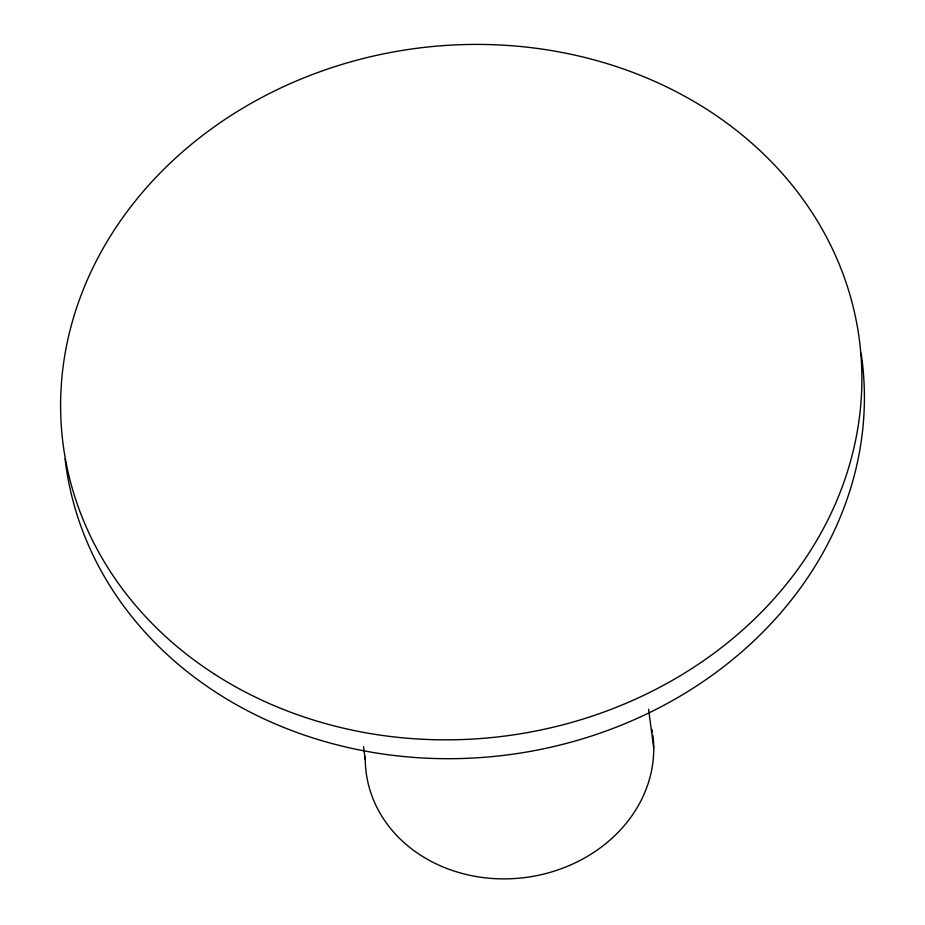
<?xml version="1.0" encoding="UTF-8"?>
<svg xmlns="http://www.w3.org/2000/svg" width="925" height="925" viewBox="0 0 925 925"><rect width="100%" height="100%" fill="white"/><g stroke="black" fill="none" stroke-linecap="round" stroke-linejoin="round"><path stroke-width="1.39" d="M648.564 709.244L653.721 747.839M363.548 746.706L365.259 759.575M652.842 735.109A144.554 124.806 -7.6 0 1 516.416 878.415A144.554 124.806 -7.6 0 1 365.271 756.754M651.963 729.467A144.554 124.806 -7.6 0 1 652.437 732.276M861.117 353.234A401.542 346.69 -7.6 0 1 509.247 754.673A401.542 346.69 -7.6 0 1 65.085 458.812M213.883 673.747A401.542 346.69 -7.6 0 0 857.868 427.94A401.542 346.69 -7.6 0 0 311.979 74.682A401.542 346.69 -7.6 0 0 213.883 673.747"/></g></svg>
